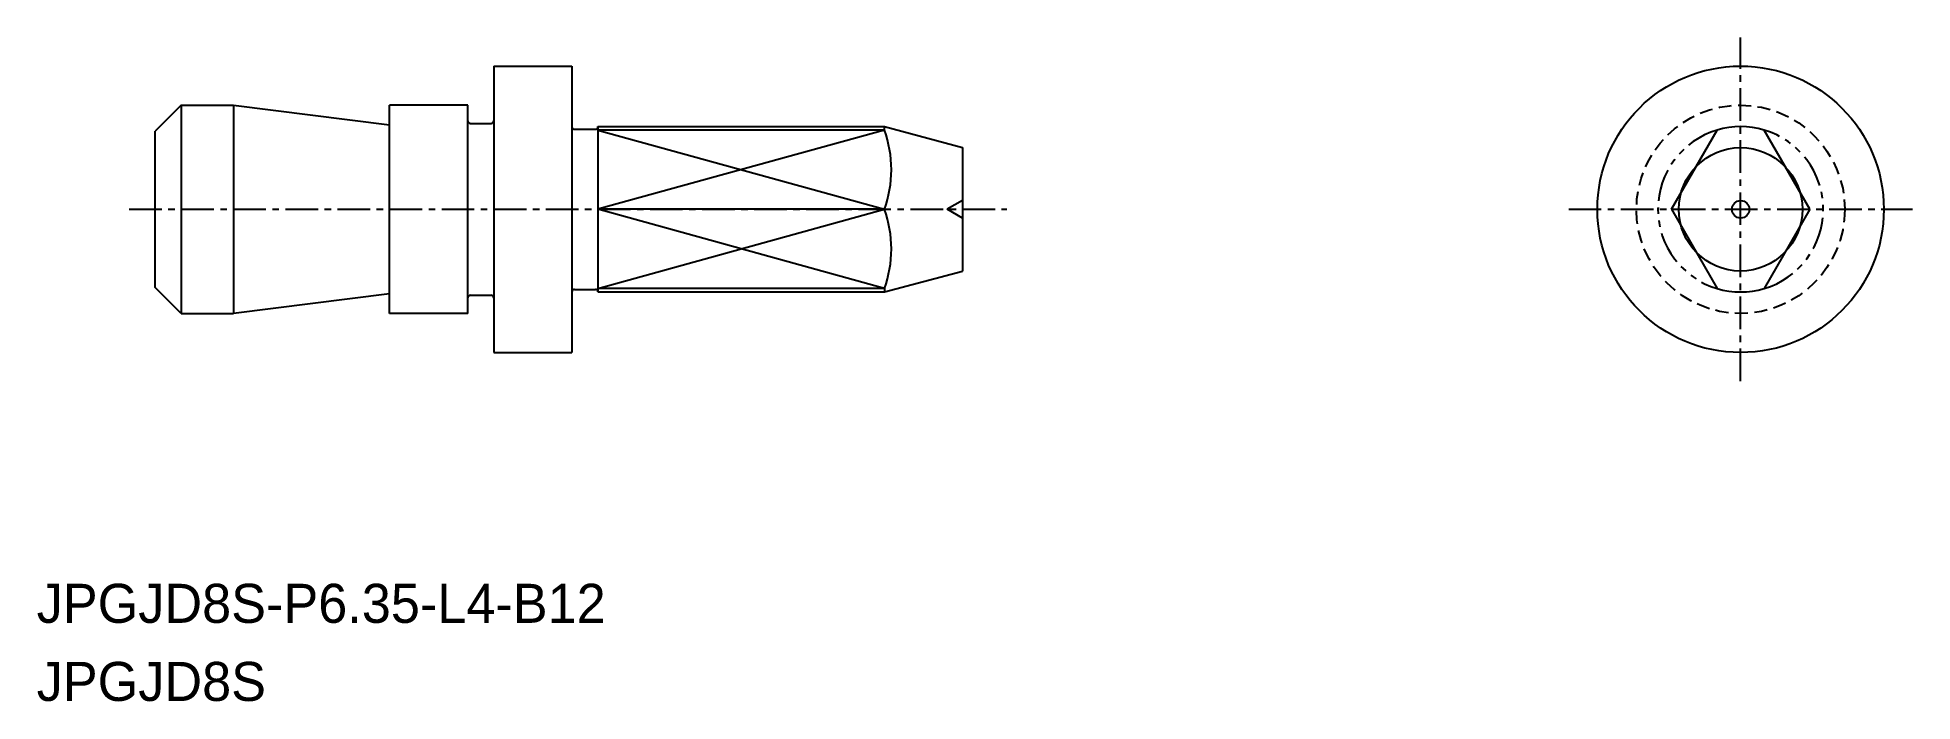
# Model space of a CAD drawing. Extents: x -1866.4 to -1794.4, y -453.1 to -427.6.
import ezdxf

# ---------------------------------------------------------------- set-up
doc = ezdxf.new("R2010")
doc.units = 0
for name, pattern in [('CENTER', [2, 1.25, -0.25, 0.25, -0.25]), ('DASHED', [0.75, 0.5, -0.25]), ('PHANTOM', [2.5, 1.25, -0.25, 0.25, -0.25, 0.25, -0.25])]:
    doc.linetypes.add(name, pattern=pattern)
doc.layers.get('0').update_dxf_attribs({"linetype": 'CONTINUOUS'})
doc.layers.add('CENTER', color=1, linetype='CENTER')

msp = doc.modelspace()

# ---------------------------------------------------------------- linework, layer by layer
at = {"color": 7, "linetype": 'CONTINUOUS'}
for p, q in [((-1848.857, -428.678), (-1845.857, -428.678)), ((-1848.857, -428.678), (-1848.857, -439.678)), ((-1860.857, -430.178), (-1861.857, -431.178)), ((-1860.857, -430.178), (-1858.857, -430.178)), ((-1860.857, -430.178), (-1860.857, -438.178)), ((-1858.857, -430.178), (-1858.857, -438.178)), ((-1858.857, -430.178), (-1852.857, -430.928)), ((-1852.857, -438.178), (-1852.857, -430.178)), ((-1849.857, -430.178), (-1852.857, -430.178)), ((-1849.857, -438.178), (-1849.857, -430.178)), ((-1849.857, -430.278), (-1849.857, -430.178)), ((-1861.857, -437.178), (-1861.857, -431.178)), ((-1849.757, -430.878), (-1848.957, -430.878)), ((-1845.757, -431.103), (-1844.957, -431.103)), ((-1844.857, -431.003), (-1833.857, -431.003)), ((-1844.857, -431.003), (-1844.857, -437.353)), ((-1833.857, -431.134), (-1833.857, -431.003)), ((-1830.857, -431.807), (-1830.857, -436.55)), ((-1860.857, -438.178), (-1861.857, -437.178)), ((-1852.857, -437.428), (-1858.857, -438.178)), ((-1849.757, -437.478), (-1848.957, -437.478)), ((-1845.757, -437.253), (-1844.957, -437.253)), ((-1844.857, -437.353), (-1833.857, -437.353)), ((-1833.857, -437.223), (-1833.857, -437.353)), ((-1860.857, -438.178), (-1858.857, -438.178)), ((-1849.857, -438.178), (-1852.857, -438.178)), ((-1848.857, -439.678), (-1845.857, -439.678))]:
    msp.add_line(p, q, dxfattribs=at)
at = {"linetype": 'CONTINUOUS'}
msp.add_line((-1845.857, -428.678), (-1845.857, -439.678), dxfattribs=at)
for p, q in [((-1833.857, -431.134), (-1844.857, -431.134)), ((-1833.857, -431.003), (-1830.857, -431.807)), ((-1803.635, -434.178), (-1801.877, -431.134)), ((-1798.319, -434.178), (-1800.077, -431.134)), ((-1833.857, -434.178), (-1844.857, -434.178)), ((-1803.635, -434.178), (-1801.877, -437.223)), ((-1798.319, -434.178), (-1800.077, -437.223)), ((-1833.857, -437.353), (-1830.857, -436.55)), ((-1833.857, -437.223), (-1844.857, -437.223))]:
    msp.add_line(p, q)
at = {"color": 3, "linetype": 'CONTINUOUS'}
for p, q in [((-1844.857, -431.134), (-1833.857, -434.178)), ((-1833.857, -431.134), (-1844.857, -434.178)), ((-1833.857, -437.223), (-1844.857, -434.178)), ((-1844.857, -437.223), (-1833.857, -434.178))]:
    msp.add_line(p, q, dxfattribs=at)
at = {"color": 3}
for p in [(-1830.857, -433.842), (-1830.857, -434.514)]:
    msp.add_line(p, (-1831.45, -434.178), dxfattribs=at)
for radius in [5.5, 2.371, 0.336]:
    msp.add_circle((-1800.977, -434.178), radius)
at = {"color": 3, "linetype": 'DASHED'}
msp.add_circle((-1800.977, -434.178), 4, dxfattribs=at)
at = {"color": 7, "linetype": 'CONTINUOUS'}
for centre, radius, start, end in [((-1849.757, -430.778), 0.1, 180, 270), ((-1848.957, -430.778), 0.1, 270, 0), ((-1845.757, -431.003), 0.1, 180, 270), ((-1844.957, -431.003), 0.1, 270, 0), ((-1838.068, -432.656), 4.478, 340.12603, 19.87397), ((-1800.977, -434.178), 3.175, 73.53291, 106.46709), ((-1838.068, -435.701), 4.478, 340.12603, 19.87397), ((-1849.757, -437.578), 0.1, 90, 180), ((-1848.957, -437.578), 0.1, 0, 90), ((-1845.757, -437.353), 0.1, 90, 180), ((-1844.957, -437.353), 0.1, 0, 90), ((-1800.977, -434.178), 3.175, 253.53291, 286.46709)]:
    msp.add_arc(centre, radius, start, end, dxfattribs=at)
at = {"color": 3, "linetype": 'PHANTOM'}
for start, end in [(106.46709, 253.53291), (286.46709, 73.53291)]:
    msp.add_arc((-1800.977, -434.178), 3.175, start, end, dxfattribs=at)
at = {"layer": 'CENTER', "color": 1, "linetype": 'CENTER'}
for p, q in [((-1800.977, -440.778), (-1800.977, -427.578)), ((-1862.857, -434.178), (-1829.15, -434.178)), ((-1807.577, -434.178), (-1794.377, -434.178))]:
    msp.add_line(p, q, dxfattribs=at)

# ---------------------------------------------------------------- texts
for s, p in [('JPGJD8S-P6.35-L4-B12 ', (-1866.411, -450.061)), ('JPGJD8S', (-1866.411, -453.061))]:
    msp.add_text(s, height=1.5).set_placement(p)

doc.saveas('drawing.dxf')
